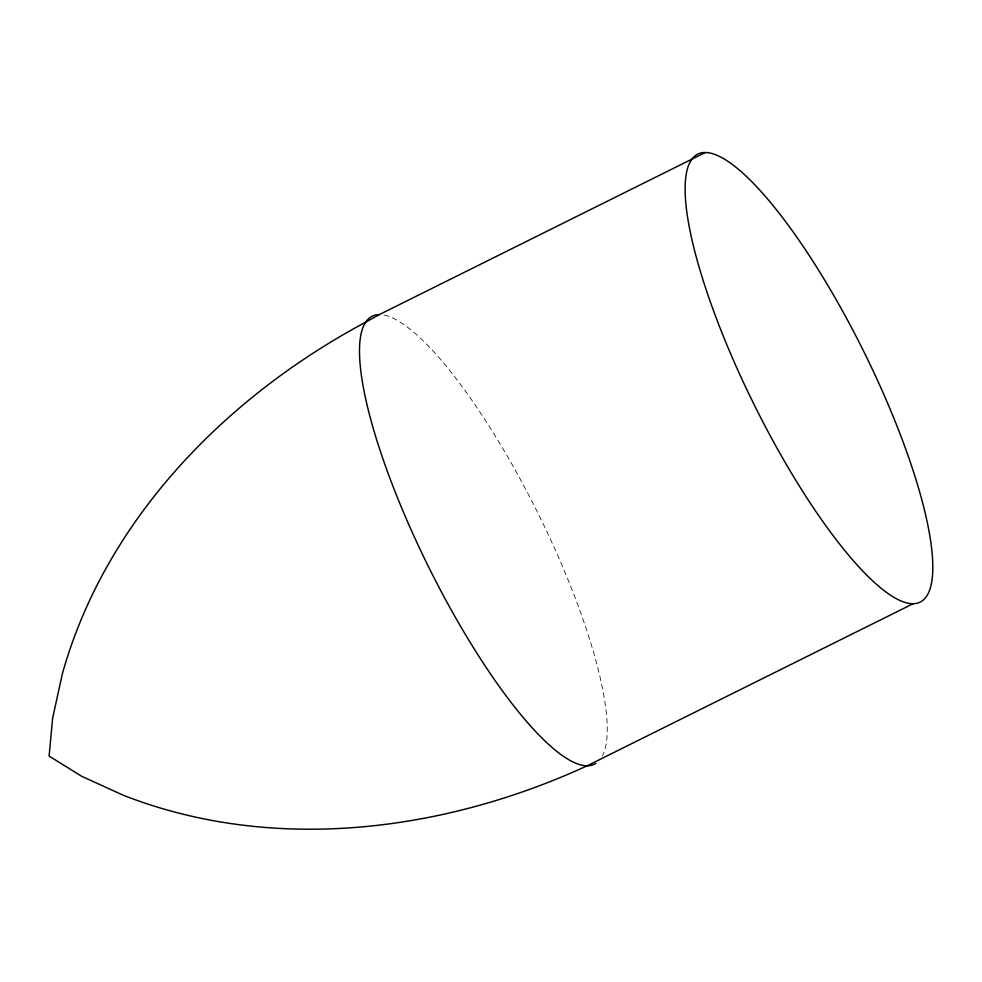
<?xml version="1.0" encoding="UTF-8"?>
<svg xmlns="http://www.w3.org/2000/svg" width="982" height="982" viewBox="0 0 982 982"><rect width="100%" height="100%" fill="white"/><g stroke="black" fill="none" stroke-linecap="round" stroke-linejoin="round"><path stroke-width="0.74" stroke-dasharray="4.91 3.68" d="M384.244 315.136A250.066 60.921 63.6 0 1 538.701 514.691A250.066 60.921 63.6 0 1 602.445 755.956"/><path stroke-width="1.47" d="M365.39 322.329C226.376 396.667 105.675 519.159 62.369 673.75L52.647 718.21L49.1 756.079L81.727 776.296L123.167 795.199C272.947 853.874 443.815 831.852 587.359 765.702M364.96 322.55L378.868 314.817L705.064 152.627M586.917 765.923L913.113 603.721A250.066 60.921 63.6 0 0 815.49 265.25A250.066 60.921 63.6 0 0 698.644 265.545A250.066 60.921 63.6 0 0 913.113 603.721M595.902 763.382A250.066 60.921 63.6 0 1 423.463 556.426A250.066 60.921 63.6 0 1 379.31 314.608"/></g></svg>
